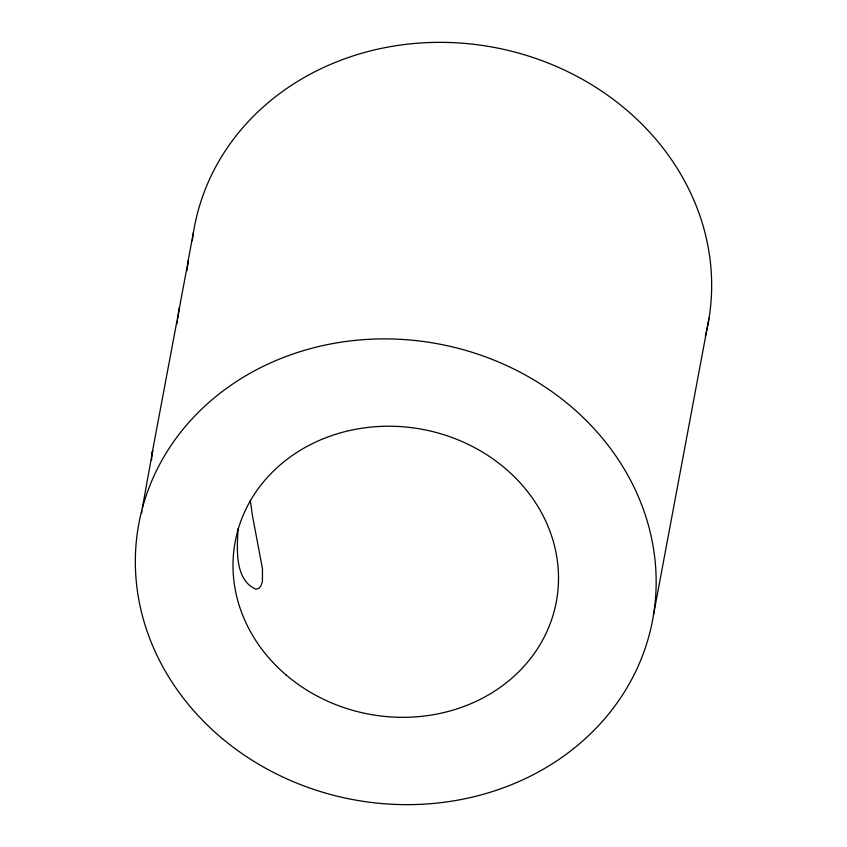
<?xml version="1.0" encoding="UTF-8"?>
<svg xmlns="http://www.w3.org/2000/svg" width="847" height="847" viewBox="0 0 847 847"><rect width="100%" height="100%" fill="white"/><g stroke="black" fill="none" stroke-linecap="round" stroke-linejoin="round"><path stroke-width="1.27" d="M187.018 270.532L188.235 260.834L152.037 453.632L151.497 460.313M238.092 528.634C237.022 548.094 234.291 580.047 256.016 589.226L258.811 588.358L261.035 585.796L262.422 581.614L262.475 568.803L252.427 515.505L250.299 500.355M141.576 513.367L141.936 510.741M177.087 323.575L177.457 320.96M142.296 508.253L152.714 450.625L152.037 453.632M177.806 318.461L179.416 307.334M187.558 263.851L193.476 232.216M653.524 614.784L709.013 318.239M192.301 240.633A261.352 231.813 10.6 0 1 493.579 47.305A261.352 231.813 10.6 0 1 705.329 336.068M222.338 738.605A261.352 231.813 10.6 0 0 650.697 629.067A261.352 231.813 10.6 0 0 314.226 347.641A261.352 231.813 10.6 0 0 222.338 738.605M285.968 674.858A163.344 144.89 10.6 0 0 554.7 609.215A163.344 144.89 10.6 0 0 346.592 431.239A163.344 144.89 10.6 0 0 285.968 674.858"/></g></svg>
